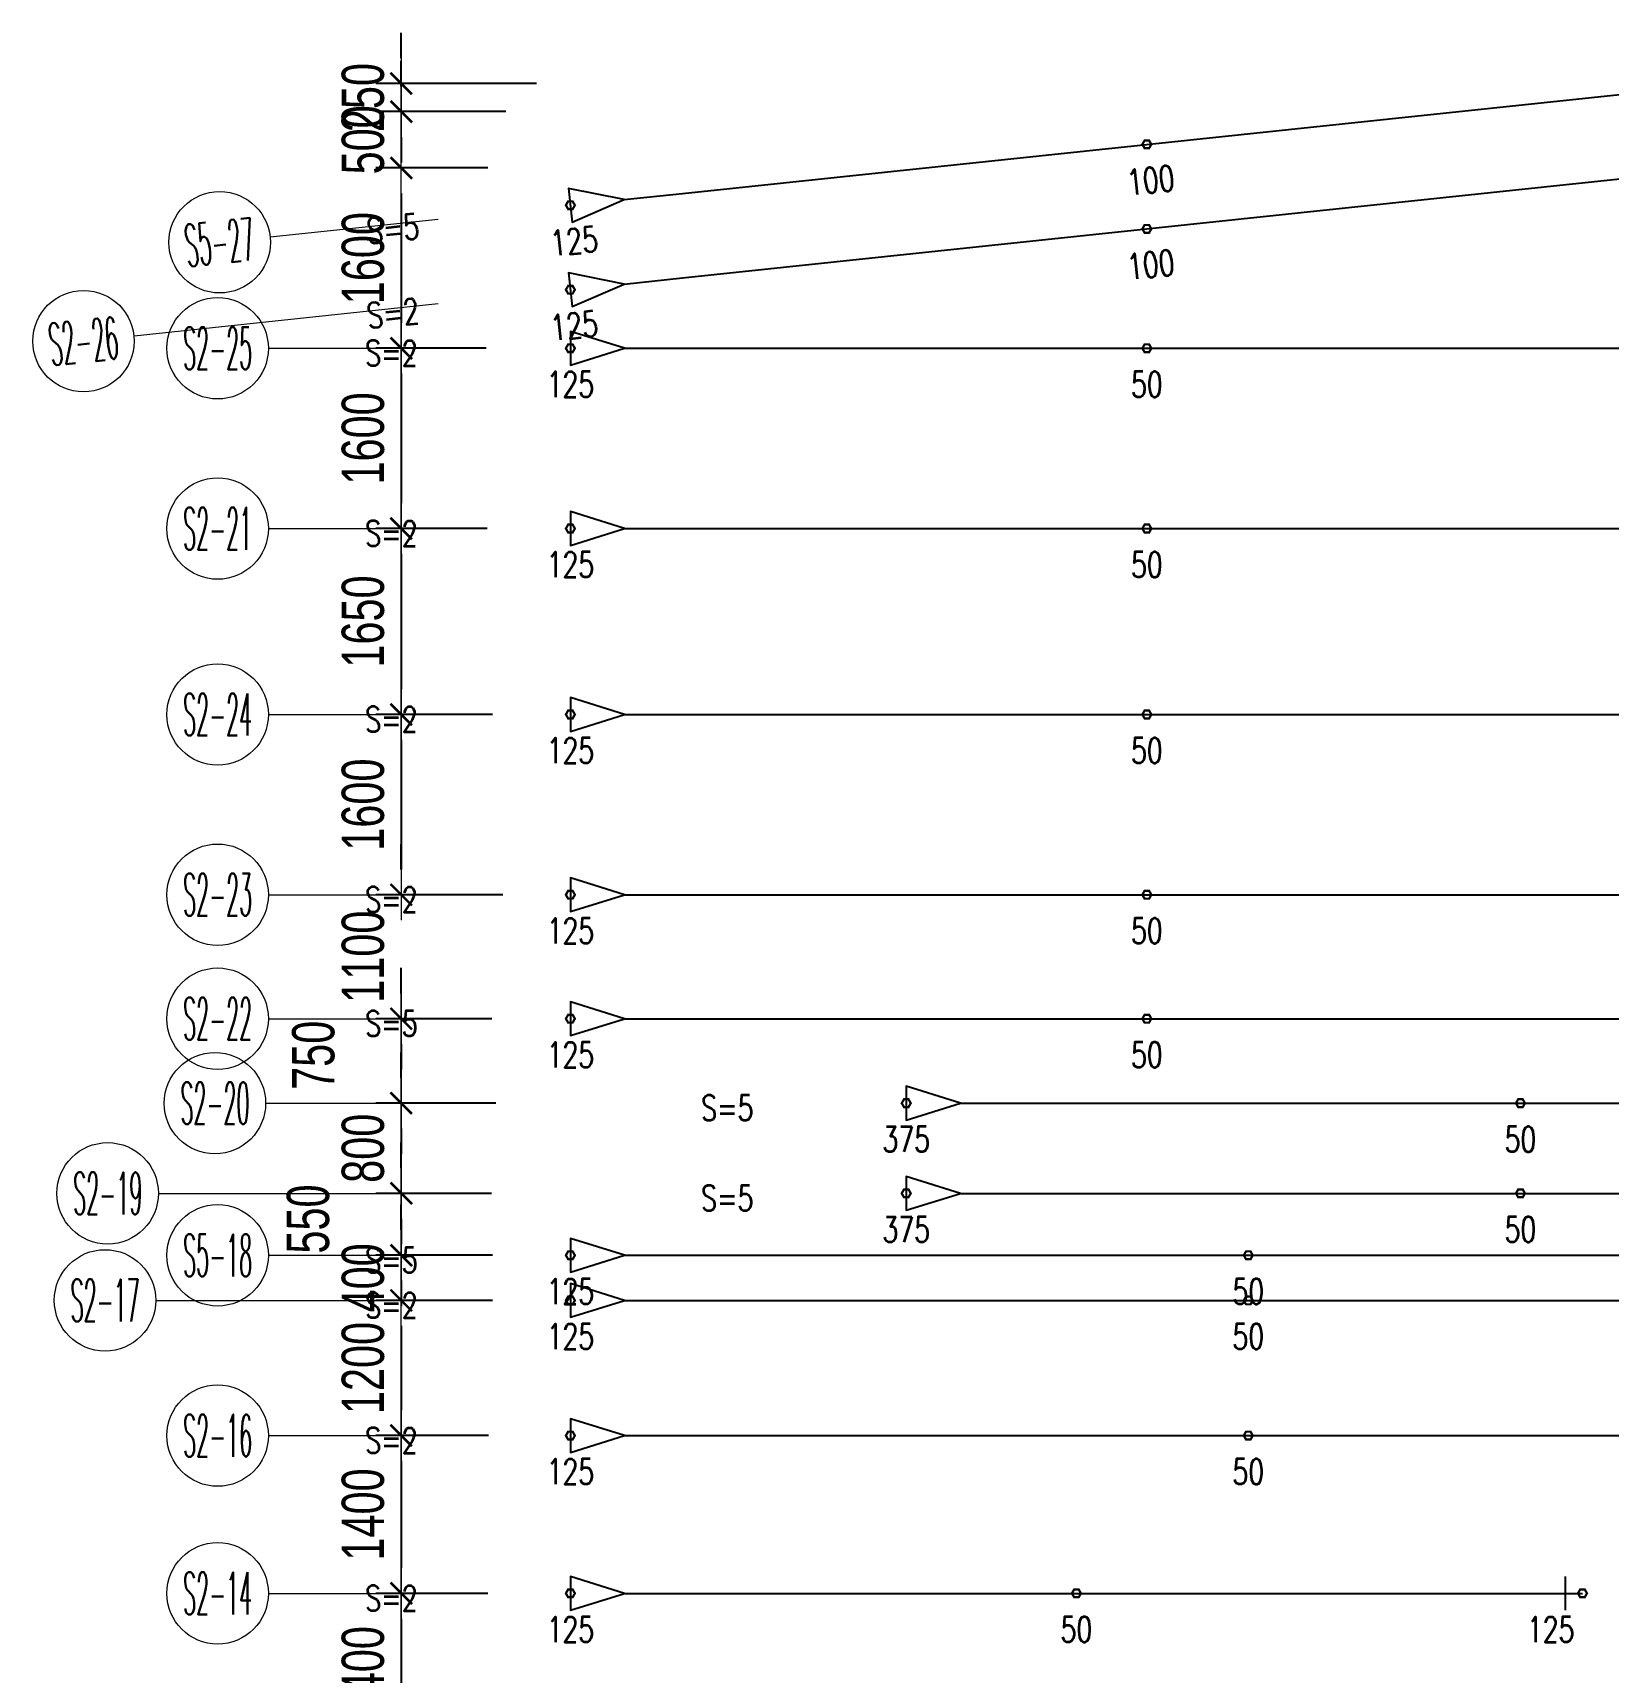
# Model space of a CAD drawing. Header units: millimetres. Extents: x 118516 to 588795, y -24154 to 50684.
# Drawn here: x 377650 to 391628, y 24400 to 38950 of the extents above; entities that cross this region are included whole.
import ezdxf
from ezdxf.enums import TextEntityAlignment as Align

# ---------------------------------------------------------------- set-up
doc = ezdxf.new("R2010")
doc.units = ezdxf.units.MM
doc.layers.get('0').update_dxf_attribs({"lineweight": 20})
doc.layers.get('Defpoints').update_dxf_attribs({"color": 151, "lineweight": 9})
doc.layers.add('ARES_TAG', color=3, linetype='Continuous')
doc.layers.add('NDC_S_TENDON', color=10, linetype='Continuous')
doc.layers.add('Current plane_Column', color=7, linetype='Continuous', true_color=0x4b00ff)
for name, color, linetype, lineweight in [('NDC_S-TENDON', 6, 'Continuous', 35), ('NDC_S_ANNO', 7, 'Continuous', 20), ('NDC_S_DIM', 1, 'Continuous', 15), ('NDC_S_SYMBOL', 1, 'Continuous', 15)]:
    doc.layers.add(name, color=color, linetype=linetype, lineweight=lineweight)
doc.styles.add('ARES_ROMANS_0.36', font='romans.shx', dxfattribs={"width": 0.36, "bigfont": 'vns.shx'})
doc.styles.add('NDC_ANNO', font='', dxfattribs={"width": 0.8})
doc.styles.add('NDC_DIM', font='', dxfattribs={"width": 0.75})
doc.styles.get('NDC_ANNO').set_extended_font_data('Dotum')
doc.styles.get('NDC_DIM').set_extended_font_data('Dotum')
doc.dimstyles.new('NDC_dim_150', dxfattribs={"dimscale": 150, "dimtxt": 2.5, "dimasz": 1.5, "dimexe": 1.5, "dimexo": 2.5, "dimgap": 1, "dimtad": 1, "dimdec": 0, "dimzin": 0, "dimdsep": 46, "dimtxsty": 'NDC_DIM', "dimblk": 'DIMMARK', "dimcen": 0.09, "dimdle": 1.2, "dimclrd": 1, "dimclre": 1, "dimclrt": 3, "dimadec": 0, "dimazin": 0, "dimtfac": 1, "dimtdec": 0, "dimtix": 1, "dimtofl": 0, "dimtmove": 0, "dimatfit": 3, "dimfxl": 8, "dimfxlon": 1, "dimtolj": 1, "dimtzin": 0, "dimarcsym": 0})

# ---------------------------------------------------------------- blocks, each defined once
blk = doc.blocks.new('*U710')
at = {"layer": 'NDC_S_SYMBOL', "color": 3}
blk.add_line((-10072, 0), (-8538, 0), dxfattribs=at)
blk.add_circle((-10522, 0), 450, dxfattribs=at)
at = {"layer": 'NDC_S_TENDON'}
for p, q in [((6362, -150), (6362, 150)), ((-3388, 0), (-500, 0)), ((-500, 0), (5123, 0)), ((5123, 0), (5512, 0)), ((5512, 0), (6512, 0))]:
    blk.add_line(p, q, dxfattribs=at)
blk.add_lwpolyline([(-3908, 0), (-4388, 150), (-4388, -150), (-3908, 0), (-3388, 0)], dxfattribs=at)
at = {"layer": 'ARES_TAG', "style": 'ARES_ROMANS_0.36', "width": 0.36}
blk.add_attdef('S3', text='', height=375, dxfattribs=at).set_placement((-10522, 0), align=Align.MIDDLE_CENTER)
blk = doc.blocks.new('*U711')
at = {"layer": 'NDC_S_SYMBOL', "color": 3}
blk.add_line((-11024, 0), (-8555, 0), dxfattribs=at)
blk.add_circle((-11474, 0), 450, dxfattribs=at)
at = {"layer": 'NDC_S_TENDON'}
for p, q in [((6362, -150), (6362, 150)), ((-3388, 0), (-500, 0)), ((-500, 0), (5123, 0)), ((5123, 0), (5512, 0)), ((5512, 0), (6512, 0))]:
    blk.add_line(p, q, dxfattribs=at)
blk.add_lwpolyline([(-3908, 0), (-4388, 150), (-4388, -150), (-3908, 0), (-3388, 0)], dxfattribs=at)
at = {"layer": 'ARES_TAG', "style": 'ARES_ROMANS_0.36', "width": 0.36}
blk.add_attdef('S3', text='', height=375, dxfattribs=at).set_placement((-11474, 0), align=Align.MIDDLE_CENTER)
blk = doc.blocks.new('*U490')
at = {"layer": 'NDC_S_SYMBOL', "color": 3}
blk.add_line((-7068, 0), (-5568, 0), dxfattribs=at)
blk.add_circle((-7518, 0), 450, dxfattribs=at)
at = {"layer": 'NDC_S_TENDON'}
for p, q in [((-3388, 0), (-500, 0)), ((-500, 0), (5123, 0))]:
    blk.add_line(p, q, dxfattribs=at)
blk.add_lwpolyline([(-3908, 0), (-4388, 150), (-4388, -150), (-3908, 0), (-3388, 0)], dxfattribs=at)
at = {"layer": 'ARES_TAG', "style": 'ARES_ROMANS_0.36', "width": 0.36}
blk.add_attdef('S3', text='', height=375, dxfattribs=at).set_placement((-7518, 0), align=Align.MIDDLE_CENTER)
blk = doc.blocks.new('*U531')
at = {"layer": 'NDC_S_SYMBOL', "color": 3}
blk.add_line((-29345, -1362), (-27853, -1204), dxfattribs=at)
blk.add_circle((-29792, -1409), 450, dxfattribs=at)
at = {"layer": 'NDC_S_TENDON'}
blk.add_line((-25685, -975), (-16450, 0), dxfattribs=at)
blk.add_lwpolyline([(-26202, -1030), (-26696, -931), (-26664, -1230), (-26202, -1030), (-25685, -975)], dxfattribs=at)
at = {"layer": 'ARES_TAG', "style": 'ARES_ROMANS_0.36', "width": 0.36}
blk.add_attdef('S3', text='', height=375, rotation=6.0286, dxfattribs=at).set_placement((-29792, -1409), align=Align.MIDDLE_CENTER)
blk = doc.blocks.new('*U700')
at = {"layer": 'NDC_S_SYMBOL', "color": 3}
blk.add_line((-30552, -1489), (-27853, -1204), dxfattribs=at)
blk.add_circle((-31000, -1537), 450, dxfattribs=at)
at = {"layer": 'NDC_S_TENDON'}
blk.add_line((-25685, -975), (-16450, 0), dxfattribs=at)
blk.add_lwpolyline([(-26202, -1030), (-26696, -931), (-26664, -1230), (-26202, -1030), (-25685, -975)], dxfattribs=at)
at = {"layer": 'ARES_TAG', "style": 'ARES_ROMANS_0.36', "width": 0.36}
blk.add_attdef('S3', text='', height=375, rotation=6.0286, dxfattribs=at).set_placement((-31000, -1537), align=Align.MIDDLE_CENTER)
blk = doc.blocks.new('*U492')
at = {"layer": 'NDC_S_SYMBOL', "color": 3}
blk.add_line((-7068, 0), (-5568, 0), dxfattribs=at)
blk.add_circle((-7518, 0), 450, dxfattribs=at)
at = {"layer": 'NDC_S_TENDON'}
for p, q in [((7492, -150), (7492, 150)), ((-3388, 0), (-500, 0)), ((-500, 0), (5123, 0)), ((5123, 0), (6642, 0)), ((6642, 0), (7642, 0))]:
    blk.add_line(p, q, dxfattribs=at)
blk.add_lwpolyline([(-3908, 0), (-4388, 150), (-4388, -150), (-3908, 0), (-3388, 0)], dxfattribs=at)
at = {"layer": 'ARES_TAG', "style": 'ARES_ROMANS_0.36', "width": 0.36}
blk.add_attdef('S3', text='', height=375, dxfattribs=at).set_placement((-7518, 0), align=Align.MIDDLE_CENTER)
blk = doc.blocks.new('*U701')
at = {"layer": 'NDC_S_SYMBOL', "color": 3}
blk.add_line((-8067, 0), (-5568, 0), dxfattribs=at)
blk.add_circle((-8517, 0), 450, dxfattribs=at)
at = {"layer": 'NDC_S_TENDON'}
for p, q in [((7492, -150), (7492, 150)), ((-3388, 0), (-500, 0)), ((-500, 0), (5123, 0)), ((5123, 0), (6642, 0)), ((6642, 0), (7642, 0))]:
    blk.add_line(p, q, dxfattribs=at)
blk.add_lwpolyline([(-3908, 0), (-4388, 150), (-4388, -150), (-3908, 0), (-3388, 0)], dxfattribs=at)
at = {"layer": 'ARES_TAG', "style": 'ARES_ROMANS_0.36', "width": 0.36}
blk.add_attdef('S3', text='', height=375, dxfattribs=at).set_placement((-8517, 0), align=Align.MIDDLE_CENTER)
blk = doc.blocks.new('*U532')
at = {"layer": 'NDC_S_SYMBOL', "color": 3}
blk.add_line((-7068, 0), (-5568, 0), dxfattribs=at)
blk.add_circle((-7518, 0), 450, dxfattribs=at)
at = {"layer": 'NDC_S_TENDON'}
for p, q in [((4442, -150), (4442, 150)), ((-3388, 0), (-500, 0)), ((-500, 0), (2938, 0)), ((2938, 0), (3592, 0)), ((3592, 0), (4592, 0))]:
    blk.add_line(p, q, dxfattribs=at)
blk.add_lwpolyline([(-3908, 0), (-4388, 150), (-4388, -150), (-3908, 0), (-3388, 0)], dxfattribs=at)
at = {"layer": 'ARES_TAG', "style": 'ARES_ROMANS_0.36', "width": 0.36}
blk.add_attdef('S3', text='', height=375, dxfattribs=at).set_placement((-7518, 0), align=Align.MIDDLE_CENTER)
blk = doc.blocks.new('HTB TDX')
at = {"layer": 'NDC_S-TENDON', "linetype": 'Continuous'}
for points, elevation in [([(4975, 28460, 20, 20, 0), (4955, 28494, 20, 20, 0), (4915, 28494, 20, 20, 0), (4895, 28460, 20, 20, 0), (4915, 28425, 20, 20, 0), (4955, 28425, 20, 20, 0)], 3200), ([(4975, 28460, 20, 20, 0), (4955, 28494, 20, 20, 0), (4915, 28494, 20, 20, 0), (4895, 28460, 20, 20, 0), (4915, 28425, 20, 20, 0), (4955, 28425, 20, 20, 0)], 3200), ([(-140, 27920, 20, 20, 0), (-160, 27954, 20, 20, 0), (-200, 27954, 20, 20, 0), (-220, 27920, 20, 20, 0), (-200, 27885, 20, 20, 0), (-160, 27885, 20, 20, 0)], 3575), ([(-140, 27920, 20, 20, 0), (-160, 27954, 20, 20, 0), (-200, 27954, 20, 20, 0), (-220, 27920, 20, 20, 0), (-200, 27885, 20, 20, 0), (-160, 27885, 20, 20, 0)], 3575), ([(4975, 27710, 20, 20, 0), (4955, 27744, 20, 20, 0), (4915, 27744, 20, 20, 0), (4895, 27710, 20, 20, 0), (4915, 27675, 20, 20, 0), (4955, 27675, 20, 20, 0)], 3200), ([(4975, 27710, 20, 20, 0), (4955, 27744, 20, 20, 0), (4915, 27744, 20, 20, 0), (4895, 27710, 20, 20, 0), (4915, 27675, 20, 20, 0), (4955, 27675, 20, 20, 0)], 3200), ([(-140, 27170, 20, 20, 0), (-160, 27204, 20, 20, 0), (-200, 27204, 20, 20, 0), (-220, 27170, 20, 20, 0), (-200, 27135, 20, 20, 0), (-160, 27135, 20, 20, 0)], 3575), ([(-140, 27170, 20, 20, 0), (-160, 27204, 20, 20, 0), (-200, 27204, 20, 20, 0), (-220, 27170, 20, 20, 0), (-200, 27135, 20, 20, 0), (-160, 27135, 20, 20, 0)], 3575), ([(-140, 26650, 20, 20, 0), (-160, 26685, 20, 20, 0), (-200, 26685, 20, 20, 0), (-220, 26650, 20, 20, 0), (-200, 26615, 20, 20, 0), (-160, 26615, 20, 20, 0)], 3575), ([(-140, 26650, 20, 20, 0), (-160, 26685, 20, 20, 0), (-200, 26685, 20, 20, 0), (-220, 26650, 20, 20, 0), (-200, 26615, 20, 20, 0), (-160, 26615, 20, 20, 0)], 3575), ([(4975, 26650, 20, 20, 0), (4955, 26685, 20, 20, 0), (4915, 26685, 20, 20, 0), (4895, 26650, 20, 20, 0), (4915, 26615, 20, 20, 0), (4955, 26615, 20, 20, 0)], 3500), ([(4975, 26650, 20, 20, 0), (4955, 26685, 20, 20, 0), (4915, 26685, 20, 20, 0), (4895, 26650, 20, 20, 0), (4915, 26615, 20, 20, 0), (4955, 26615, 20, 20, 0)], 3500), ([(-140, 25050, 20, 20, 0), (-160, 25085, 20, 20, 0), (-200, 25085, 20, 20, 0), (-220, 25050, 20, 20, 0), (-200, 25015, 20, 20, 0), (-160, 25015, 20, 20, 0)], 3575), ([(-140, 25050, 20, 20, 0), (-160, 25085, 20, 20, 0), (-200, 25085, 20, 20, 0), (-220, 25050, 20, 20, 0), (-200, 25015, 20, 20, 0), (-160, 25015, 20, 20, 0)], 3575), ([(4975, 25050, 20, 20, 0), (4955, 25085, 20, 20, 0), (4915, 25085, 20, 20, 0), (4895, 25050, 20, 20, 0), (4915, 25015, 20, 20, 0), (4955, 25015, 20, 20, 0)], 3500), ([(4975, 25050, 20, 20, 0), (4955, 25085, 20, 20, 0), (4915, 25085, 20, 20, 0), (4895, 25050, 20, 20, 0), (4915, 25015, 20, 20, 0), (4955, 25015, 20, 20, 0)], 3500), ([(-140, 23400, 20, 20, 0), (-160, 23435, 20, 20, 0), (-200, 23435, 20, 20, 0), (-220, 23400, 20, 20, 0), (-200, 23365, 20, 20, 0), (-160, 23365, 20, 20, 0)], 3575), ([(-140, 23400, 20, 20, 0), (-160, 23435, 20, 20, 0), (-200, 23435, 20, 20, 0), (-220, 23400, 20, 20, 0), (-200, 23365, 20, 20, 0), (-160, 23365, 20, 20, 0)], 3575), ([(4975, 23400, 20, 20, 0), (4955, 23435, 20, 20, 0), (4915, 23435, 20, 20, 0), (4895, 23400, 20, 20, 0), (4915, 23365, 20, 20, 0), (4955, 23365, 20, 20, 0)], 3500), ([(4975, 23400, 20, 20, 0), (4955, 23435, 20, 20, 0), (4915, 23435, 20, 20, 0), (4895, 23400, 20, 20, 0), (4915, 23365, 20, 20, 0), (4955, 23365, 20, 20, 0)], 3500), ([(-140, 21800, 20, 20, 0), (-160, 21835, 20, 20, 0), (-200, 21835, 20, 20, 0), (-220, 21800, 20, 20, 0), (-200, 21765, 20, 20, 0), (-160, 21765, 20, 20, 0)], 3575), ([(-140, 21800, 20, 20, 0), (-160, 21835, 20, 20, 0), (-200, 21835, 20, 20, 0), (-220, 21800, 20, 20, 0), (-200, 21765, 20, 20, 0), (-160, 21765, 20, 20, 0)], 3575), ([(4975, 21800, 20, 20, 0), (4955, 21835, 20, 20, 0), (4915, 21835, 20, 20, 0), (4895, 21800, 20, 20, 0), (4915, 21765, 20, 20, 0), (4955, 21765, 20, 20, 0)], 3500), ([(4975, 21800, 20, 20, 0), (4955, 21835, 20, 20, 0), (4915, 21835, 20, 20, 0), (4895, 21800, 20, 20, 0), (4915, 21765, 20, 20, 0), (4955, 21765, 20, 20, 0)], 3500), ([(-140, 20700, 20, 20, 0), (-160, 20735, 20, 20, 0), (-200, 20735, 20, 20, 0), (-220, 20700, 20, 20, 0), (-200, 20665, 20, 20, 0), (-160, 20665, 20, 20, 0)], 3575), ([(-140, 20700, 20, 20, 0), (-160, 20735, 20, 20, 0), (-200, 20735, 20, 20, 0), (-220, 20700, 20, 20, 0), (-200, 20665, 20, 20, 0), (-160, 20665, 20, 20, 0)], 3575), ([(4975, 20700, 20, 20, 0), (4955, 20735, 20, 20, 0), (4915, 20735, 20, 20, 0), (4895, 20700, 20, 20, 0), (4915, 20665, 20, 20, 0), (4955, 20665, 20, 20, 0)], 3500), ([(4975, 20700, 20, 20, 0), (4955, 20735, 20, 20, 0), (4915, 20735, 20, 20, 0), (4895, 20700, 20, 20, 0), (4915, 20665, 20, 20, 0), (4955, 20665, 20, 20, 0)], 3500), ([(2840, 19950, 20, 20, 0), (2820, 19985, 20, 20, 0), (2780, 19985, 20, 20, 0), (2760, 19950, 20, 20, 0), (2780, 19915, 20, 20, 0), (2820, 19915, 20, 20, 0)], 3575), ([(2840, 19950, 20, 20, 0), (2820, 19985, 20, 20, 0), (2780, 19985, 20, 20, 0), (2760, 19950, 20, 20, 0), (2780, 19915, 20, 20, 0), (2820, 19915, 20, 20, 0)], 3575), ([(8290, 19950, 20, 20, 0), (8270, 19985, 20, 20, 0), (8230, 19985, 20, 20, 0), (8210, 19950, 20, 20, 0), (8230, 19915, 20, 20, 0), (8270, 19915, 20, 20, 0)], 3250), ([(8290, 19950, 20, 20, 0), (8270, 19985, 20, 20, 0), (8230, 19985, 20, 20, 0), (8210, 19950, 20, 20, 0), (8230, 19915, 20, 20, 0), (8270, 19915, 20, 20, 0)], 3250), ([(2840, 19150, 20, 20, 0), (2820, 19185, 20, 20, 0), (2780, 19185, 20, 20, 0), (2760, 19150, 20, 20, 0), (2780, 19115, 20, 20, 0), (2820, 19115, 20, 20, 0)], 3575), ([(2840, 19150, 20, 20, 0), (2820, 19185, 20, 20, 0), (2780, 19185, 20, 20, 0), (2760, 19150, 20, 20, 0), (2780, 19115, 20, 20, 0), (2820, 19115, 20, 20, 0)], 3575), ([(8290, 19150, 20, 20, 0), (8270, 19185, 20, 20, 0), (8230, 19185, 20, 20, 0), (8210, 19150, 20, 20, 0), (8230, 19115, 20, 20, 0), (8270, 19115, 20, 20, 0)], 3250), ([(8290, 19150, 20, 20, 0), (8270, 19185, 20, 20, 0), (8230, 19185, 20, 20, 0), (8210, 19150, 20, 20, 0), (8230, 19115, 20, 20, 0), (8270, 19115, 20, 20, 0)], 3250), ([(-140, 18600, 20, 20, 0), (-160, 18635, 20, 20, 0), (-200, 18635, 20, 20, 0), (-220, 18600, 20, 20, 0), (-200, 18565, 20, 20, 0), (-160, 18565, 20, 20, 0)], 3575), ([(-140, 18600, 20, 20, 0), (-160, 18635, 20, 20, 0), (-200, 18635, 20, 20, 0), (-220, 18600, 20, 20, 0), (-200, 18565, 20, 20, 0), (-160, 18565, 20, 20, 0)], 3575), ([(5875, 18600, 20, 20, 0), (5855, 18635, 20, 20, 0), (5815, 18635, 20, 20, 0), (5795, 18600, 20, 20, 0), (5815, 18565, 20, 20, 0), (5855, 18565, 20, 20, 0)], 3250), ([(5875, 18600, 20, 20, 0), (5855, 18635, 20, 20, 0), (5815, 18635, 20, 20, 0), (5795, 18600, 20, 20, 0), (5815, 18565, 20, 20, 0), (5855, 18565, 20, 20, 0)], 3250), ([(-140, 18200, 20, 20, 0), (-160, 18235, 20, 20, 0), (-200, 18235, 20, 20, 0), (-220, 18200, 20, 20, 0), (-200, 18165, 20, 20, 0), (-160, 18165, 20, 20, 0)], 3575), ([(-140, 18200, 20, 20, 0), (-160, 18235, 20, 20, 0), (-200, 18235, 20, 20, 0), (-220, 18200, 20, 20, 0), (-200, 18165, 20, 20, 0), (-160, 18165, 20, 20, 0)], 3575), ([(5875, 18200, 20, 20, 0), (5855, 18235, 20, 20, 0), (5815, 18235, 20, 20, 0), (5795, 18200, 20, 20, 0), (5815, 18165, 20, 20, 0), (5855, 18165, 20, 20, 0)], 3250), ([(5875, 18200, 20, 20, 0), (5855, 18235, 20, 20, 0), (5815, 18235, 20, 20, 0), (5795, 18200, 20, 20, 0), (5815, 18165, 20, 20, 0), (5855, 18165, 20, 20, 0)], 3250), ([(-140, 17000, 20, 20, 0), (-160, 17035, 20, 20, 0), (-200, 17035, 20, 20, 0), (-220, 17000, 20, 20, 0), (-200, 16965, 20, 20, 0), (-160, 16965, 20, 20, 0)], 3575), ([(-140, 17000, 20, 20, 0), (-160, 17035, 20, 20, 0), (-200, 17035, 20, 20, 0), (-220, 17000, 20, 20, 0), (-200, 16965, 20, 20, 0), (-160, 16965, 20, 20, 0)], 3575), ([(5875, 17000, 20, 20, 0), (5855, 17035, 20, 20, 0), (5815, 17035, 20, 20, 0), (5795, 17000, 20, 20, 0), (5815, 16965, 20, 20, 0), (5855, 16965, 20, 20, 0)], 3500), ([(5875, 17000, 20, 20, 0), (5855, 17035, 20, 20, 0), (5815, 17035, 20, 20, 0), (5795, 17000, 20, 20, 0), (5815, 16965, 20, 20, 0), (5855, 16965, 20, 20, 0)], 3500), ([(-140, 15600, 20, 20, 0), (-160, 15635, 20, 20, 0), (-200, 15635, 20, 20, 0), (-220, 15600, 20, 20, 0), (-200, 15565, 20, 20, 0), (-160, 15565, 20, 20, 0)], 3575), ([(-140, 15600, 20, 20, 0), (-160, 15635, 20, 20, 0), (-200, 15635, 20, 20, 0), (-220, 15600, 20, 20, 0), (-200, 15565, 20, 20, 0), (-160, 15565, 20, 20, 0)], 3575), ([(4350, 15600, 20, 20, 0), (4330, 15635, 20, 20, 0), (4290, 15635, 20, 20, 0), (4270, 15600, 20, 20, 0), (4290, 15565, 20, 20, 0), (4330, 15565, 20, 20, 0)], 3500), ([(4350, 15600, 20, 20, 0), (4330, 15635, 20, 20, 0), (4290, 15635, 20, 20, 0), (4270, 15600, 20, 20, 0), (4290, 15565, 20, 20, 0), (4330, 15565, 20, 20, 0)], 3500), ([(8840, 15600, 20, 20, 0), (8820, 15635, 20, 20, 0), (8780, 15635, 20, 20, 0), (8760, 15600, 20, 20, 0), (8780, 15565, 20, 20, 0), (8820, 15565, 20, 20, 0)], 3575), ([(8840, 15600, 20, 20, 0), (8820, 15635, 20, 20, 0), (8780, 15635, 20, 20, 0), (8760, 15600, 20, 20, 0), (8780, 15565, 20, 20, 0), (8820, 15565, 20, 20, 0)], 3575)]:
    blk.add_lwpolyline(points, format="xyseb", close=True, dxfattribs=dict(at, elevation=elevation))
ref = blk.add_blockref('*U531', (26500, 29000))
ref.add_attrib('S3', 'S5-27', dxfattribs={"layer": 'ARES_TAG', "height": 375, "rotation": 6.0286, "style": 'ARES_ROMANS_0.36', "width": 0.36}).set_placement((-3293, 27591), align=Align.MIDDLE_CENTER)
ref = blk.add_blockref('*U700', (26500, 28250))
ref.add_attrib('S3', 'S2-26', dxfattribs={"layer": 'ARES_TAG', "height": 375, "rotation": 6.0286, "style": 'ARES_ROMANS_0.36', "width": 0.36}).set_placement((-4500, 26713), align=Align.MIDDLE_CENTER)
ref = blk.add_blockref('*U490', (4208, 26650, 3503))
ref.add_attrib('S3', 'S2-25', dxfattribs={"layer": 'ARES_TAG', "height": 375, "style": 'ARES_ROMANS_0.36', "width": 0.36}).set_placement((-3310, 26650, 3503), align=Align.MIDDLE_CENTER)
ref = blk.add_blockref('*U490', (4208, 25050, 3503))
ref.add_attrib('S3', 'S2-21', dxfattribs={"layer": 'ARES_TAG', "height": 375, "style": 'ARES_ROMANS_0.36', "width": 0.36}).set_placement((-3310, 25050, 3503), align=Align.MIDDLE_CENTER)
ref = blk.add_blockref('*U490', (4208, 23400, 3503))
ref.add_attrib('S3', 'S2-24', dxfattribs={"layer": 'ARES_TAG', "height": 375, "style": 'ARES_ROMANS_0.36', "width": 0.36}).set_placement((-3310, 23400, 3503), align=Align.MIDDLE_CENTER)
ref = blk.add_blockref('*U490', (4208, 21800, 3503))
ref.add_attrib('S3', 'S2-23', dxfattribs={"layer": 'ARES_TAG', "height": 375, "style": 'ARES_ROMANS_0.36', "width": 0.36}).set_placement((-3310, 21800, 3503), align=Align.MIDDLE_CENTER)
ref = blk.add_blockref('*U490', (4208, 20700, 3503))
ref.add_attrib('S3', 'S2-22', dxfattribs={"layer": 'ARES_TAG', "height": 375, "style": 'ARES_ROMANS_0.36', "width": 0.36}).set_placement((-3310, 20700, 3503), align=Align.MIDDLE_CENTER)
ref = blk.add_blockref('*U710', (7188, 19950, 3575))
ref.add_attrib('S3', 'S2-20', dxfattribs={"layer": 'ARES_TAG', "height": 375, "style": 'ARES_ROMANS_0.36', "width": 0.36}).set_placement((-3333, 19950, 3575), align=Align.MIDDLE_CENTER)
ref = blk.add_blockref('*U711', (7188, 19150, 692))
ref.add_attrib('S3', 'S2-19', dxfattribs={"layer": 'ARES_TAG', "height": 375, "style": 'ARES_ROMANS_0.36', "width": 0.36}).set_placement((-4285, 19150, 692), align=Align.MIDDLE_CENTER)
ref = blk.add_blockref('*U492', (4208, 18600, 692))
ref.add_attrib('S3', 'S5-18', dxfattribs={"layer": 'ARES_TAG', "height": 375, "style": 'ARES_ROMANS_0.36', "width": 0.36}).set_placement((-3310, 18600, 692), align=Align.MIDDLE_CENTER)
ref = blk.add_blockref('*U701', (4208, 18200))
ref.add_attrib('S3', 'S2-17', dxfattribs={"layer": 'ARES_TAG', "height": 375, "style": 'ARES_ROMANS_0.36', "width": 0.36}).set_placement((-4308, 18200), align=Align.MIDDLE_CENTER)
ref = blk.add_blockref('*U492', (4208, 17000))
ref.add_attrib('S3', 'S2-16', dxfattribs={"layer": 'ARES_TAG', "height": 375, "style": 'ARES_ROMANS_0.36', "width": 0.36}).set_placement((-3310, 17000), align=Align.MIDDLE_CENTER)
ref = blk.add_blockref('*U532', (4208, 15600, 3575))
ref.add_attrib('S3', 'S2-14', dxfattribs={"layer": 'ARES_TAG', "height": 375, "style": 'ARES_ROMANS_0.36', "width": 0.36}).set_placement((-3310, 15600, 3575), align=Align.MIDDLE_CENTER)
at = {"layer": 'NDC_S_ANNO', "linetype": 'Continuous', "char_height": 225, "attachment_point": 5, "line_spacing_factor": 0.75, "style": 'NDC_ANNO'}
for s, insert, rotation in [('\\FSTANDARD.shx;100', (4969, 28142, 3200), 6.0286), ('\\FSTANDARD.shx;S=5', (-1754, 27711, 3700), 6.0286), ('\\FSTANDARD.shx;125', (-146, 27601, 3575), 6.0286), ('\\FSTANDARD.shx;100', (4969, 27392, 3200), 6.0286), ('\\FSTANDARD.shx;S=2', (-1754, 26961, 3700), 6.0286), ('\\FSTANDARD.shx;125', (-146, 26851, 3575), 6.0286), ('\\FSTANDARD.shx;S=2', (-1768, 26607, 3700), 0), ('\\FSTANDARD.shx;S=2', (-1768, 25007, 3700), 0), ('\\FSTANDARD.shx;S=2', (-1768, 23357, 3700), 0), ('\\FSTANDARD.shx;S=2', (-1768, 21757, 3700), 0), ('\\FSTANDARD.shx;S=5', (-1768, 20657, 3700), 0), ('\\FSTANDARD.shx;S=2', (-1768, 15557, 3700), 0), ('\\FSTANDARD.shx;125', (-180, 15280, 3575), 0), ('\\FSTANDARD.shx;50', (4310, 15280, 3500), 0), ('\\FSTANDARD.shx;125', (8518, 15280, 3575), 0)]:
    blk.add_mtext(s, dxfattribs=dict(at, insert=insert, rotation=rotation))
for s, insert in [('\\FSTANDARD.shx;125', (-180, 26330, 3575)), ('\\FSTANDARD.shx;50', (4935, 26330, 3500)), ('\\FSTANDARD.shx;125', (-180, 24730, 3575)), ('\\FSTANDARD.shx;50', (4935, 24730, 3500)), ('\\FSTANDARD.shx;125', (-180, 23080, 3575)), ('\\FSTANDARD.shx;50', (4935, 23080, 3500)), ('\\FSTANDARD.shx;125', (-180, 21480, 3575)), ('\\FSTANDARD.shx;50', (4935, 21480, 3500)), ('\\FSTANDARD.shx;125', (-180, 20380, 3575)), ('\\FSTANDARD.shx;50', (4935, 20380, 3500)), ('\\FSTANDARD.shx;S=5', (1212, 19908, 3700)), ('\\FSTANDARD.shx;375', (2800, 19630, 3575)), ('\\FSTANDARD.shx;50', (8250, 19630, 3250)), ('\\FSTANDARD.shx;S=5', (1212, 19108, 3700)), ('\\FSTANDARD.shx;375', (2800, 18830, 3575)), ('\\FSTANDARD.shx;50', (8250, 18830, 3250)), ('\\FSTANDARD.shx;S=5', (-1768, 18557, 3700)), ('\\FSTANDARD.shx;125', (-180, 18280, 3575)), ('\\FSTANDARD.shx;50', (5835, 18280, 3250)), ('\\FSTANDARD.shx;S=2', (-1768, 18157, 3700)), ('\\FSTANDARD.shx;125', (-180, 17880, 3575)), ('\\FSTANDARD.shx;50', (5835, 17880, 3250)), ('\\FSTANDARD.shx;S=2', (-1768, 16957, 3700)), ('\\FSTANDARD.shx;125', (-180, 16680, 3575)), ('\\FSTANDARD.shx;50', (5835, 16680, 3500))]:
    blk.add_mtext(s, dxfattribs=dict(at, insert=insert))
blk = doc.blocks.new('DIMMARK')
at = {"layer": 'NDC_S_DIM', "color": 1}
blk.add_line((-1.5, 0), (1, 0), dxfattribs=at)
at = {"layer": 'NDC_S_DIM', "color": 2, "const_width": 0.1}
blk.add_lwpolyline([(-0.424, -0.424), (0.424, 0.424)], dxfattribs=at)
blk = doc.blocks.new('*D375')
at = {"layer": 'Defpoints', "color": 0, "ltscale": 100, "transparency": 16777216}
for p in [(384247, 38500), (380919, 38250), (384153, 38250, 2515)]:
    blk.add_point(p, dxfattribs=at)
at = {"layer": 'NDC_S_DIM', "color": 1, "lineweight": -2, "ltscale": 100, "transparency": 16777216}
for p, q in [((380919, 38725), (380919, 38950)), ((382119, 38500), (380694, 38500)), ((381847, 38250), (380694, 38250)), ((380919, 38025), (380919, 37800))]:
    blk.add_line(p, q, dxfattribs=at)
at = {"layer": 'NDC_S_DIM', "color": 1, "lineweight": -2, "ltscale": 100, "transparency": 16777216, "xscale": 225, "yscale": 225, "zscale": 225}
for p, rotation in [((380919, 38500), 270), ((380919, 38250), 90)]:
    blk.add_blockref('DIMMARK', p, dxfattribs=dict(at, rotation=rotation))
at = {"layer": 'NDC_S_DIM', "color": 3, "ltscale": 100, "transparency": 16777216, "insert": (380581, 38375), "char_height": 375, "attachment_point": 5, "rotation": 90, "style": 'NDC_DIM'}
blk.add_mtext('\\A1;250', dxfattribs=at)
blk = doc.blocks.new('*D376')
at = {"layer": 'Defpoints', "color": 0, "ltscale": 100, "transparency": 16777216}
for p in [(384153, 38250, 2515), (380919, 37750), (384153, 37750, 3558)]:
    blk.add_point(p, dxfattribs=at)
at = {"layer": 'NDC_S_DIM', "color": 1, "lineweight": -2, "ltscale": 100, "transparency": 16777216}
for p, q in [((380919, 38475), (380919, 38700)), ((381847, 38250), (380694, 38250)), ((381687, 37750), (380694, 37750)), ((380919, 37525), (380919, 37300))]:
    blk.add_line(p, q, dxfattribs=at)
at = {"layer": 'NDC_S_DIM', "color": 1, "lineweight": -2, "ltscale": 100, "transparency": 16777216, "xscale": 225, "yscale": 225, "zscale": 225}
for p, rotation in [((380919, 38250), 270), ((380919, 37750), 90)]:
    blk.add_blockref('DIMMARK', p, dxfattribs=dict(at, rotation=rotation))
at = {"layer": 'NDC_S_DIM', "color": 3, "ltscale": 100, "transparency": 16777216, "insert": (380581, 38000), "char_height": 375, "attachment_point": 5, "rotation": 90, "style": 'NDC_DIM'}
blk.add_mtext('\\A1;500', dxfattribs=at)
blk = doc.blocks.new('*D377')
at = {"layer": 'Defpoints', "color": 0, "ltscale": 100, "transparency": 16777216}
for p in [(384153, 37750, 3558), (380919, 36150), (384121, 36150, 3635)]:
    blk.add_point(p, dxfattribs=at)
at = {"layer": 'NDC_S_DIM', "color": 1, "lineweight": -2, "ltscale": 100, "transparency": 16777216}
for p, q in [((381687, 37750), (380694, 37750)), ((380919, 37525), (380919, 36375)), ((381672, 36150), (380694, 36150))]:
    blk.add_line(p, q, dxfattribs=at)
at = {"layer": 'NDC_S_DIM', "color": 1, "lineweight": -2, "ltscale": 100, "transparency": 16777216, "xscale": 225, "yscale": 225, "zscale": 225}
for p, rotation in [((380919, 37750), 90), ((380919, 36150), 270)]:
    blk.add_blockref('DIMMARK', p, dxfattribs=dict(at, rotation=rotation))
at = {"layer": 'NDC_S_DIM', "color": 3, "ltscale": 100, "transparency": 16777216, "insert": (380581, 36950), "char_height": 375, "attachment_point": 5, "rotation": 90, "style": 'NDC_DIM'}
blk.add_mtext('\\A1;1600', dxfattribs=at)
blk = doc.blocks.new('*D378')
at = {"layer": 'Defpoints', "color": 0, "ltscale": 100, "transparency": 16777216}
for p in [(384121, 36150, 3635), (380919, 34550), (384180, 34550, 3633)]:
    blk.add_point(p, dxfattribs=at)
at = {"layer": 'NDC_S_DIM', "color": 1, "lineweight": -2, "ltscale": 100, "transparency": 16777216}
for p, q in [((381672, 36150), (380694, 36150)), ((380919, 35925), (380919, 34775)), ((381681, 34550), (380694, 34550))]:
    blk.add_line(p, q, dxfattribs=at)
at = {"layer": 'NDC_S_DIM', "color": 1, "lineweight": -2, "ltscale": 100, "transparency": 16777216, "xscale": 225, "yscale": 225, "zscale": 225}
for p, rotation in [((380919, 36150), 90), ((380919, 34550), 270)]:
    blk.add_blockref('DIMMARK', p, dxfattribs=dict(at, rotation=rotation))
at = {"layer": 'NDC_S_DIM', "color": 3, "ltscale": 100, "transparency": 16777216, "insert": (380581, 35350), "char_height": 375, "attachment_point": 5, "rotation": 90, "style": 'NDC_DIM'}
blk.add_mtext('\\A1;1600', dxfattribs=at)
blk = doc.blocks.new('*D379')
at = {"layer": 'Defpoints', "color": 0, "ltscale": 100, "transparency": 16777216}
for p in [(384180, 34550, 3633), (380919, 32900), (384527, 32900, 3623)]:
    blk.add_point(p, dxfattribs=at)
at = {"layer": 'NDC_S_DIM', "color": 1, "lineweight": -2, "ltscale": 100, "transparency": 16777216}
for p, q in [((381681, 34550), (380694, 34550)), ((380919, 34325), (380919, 33125)), ((381730, 32900), (380694, 32900))]:
    blk.add_line(p, q, dxfattribs=at)
at = {"layer": 'NDC_S_DIM', "color": 1, "lineweight": -2, "ltscale": 100, "transparency": 16777216, "xscale": 225, "yscale": 225, "zscale": 225}
for p, rotation in [((380919, 34550), 90), ((380919, 32900), 270)]:
    blk.add_blockref('DIMMARK', p, dxfattribs=dict(at, rotation=rotation))
at = {"layer": 'NDC_S_DIM', "color": 3, "ltscale": 100, "transparency": 16777216, "insert": (380581, 33725), "char_height": 375, "attachment_point": 5, "rotation": 90, "style": 'NDC_DIM'}
blk.add_mtext('\\A1;1650', dxfattribs=at)
blk = doc.blocks.new('*D380')
at = {"layer": 'Defpoints', "color": 0, "ltscale": 100, "transparency": 16777216}
for p in [(384527, 32900, 3623), (380919, 31300), (384358, 31300, 2840)]:
    blk.add_point(p, dxfattribs=at)
at = {"layer": 'NDC_S_DIM', "color": 1, "lineweight": -2, "ltscale": 100, "transparency": 16777216}
for p, q in [((381730, 32900), (380694, 32900)), ((380919, 32675), (380919, 31525)), ((381820, 31300), (380694, 31300))]:
    blk.add_line(p, q, dxfattribs=at)
at = {"layer": 'NDC_S_DIM', "color": 1, "lineweight": -2, "ltscale": 100, "transparency": 16777216, "xscale": 225, "yscale": 225, "zscale": 225}
for p, rotation in [((380919, 32900), 90), ((380919, 31300), 270)]:
    blk.add_blockref('DIMMARK', p, dxfattribs=dict(at, rotation=rotation))
at = {"layer": 'NDC_S_DIM', "color": 3, "ltscale": 100, "transparency": 16777216, "insert": (380581, 32100), "char_height": 375, "attachment_point": 5, "rotation": 90, "style": 'NDC_DIM'}
blk.add_mtext('\\A1;1600', dxfattribs=at)
blk = doc.blocks.new('*D381')
at = {"layer": 'Defpoints', "color": 0, "ltscale": 100, "transparency": 16777216}
for p in [(384358, 31300, 2840), (380919, 30200), (384470, 30200, 3625)]:
    blk.add_point(p, dxfattribs=at)
at = {"layer": 'NDC_S_DIM', "color": 1, "lineweight": -2, "ltscale": 100, "transparency": 16777216}
for p, q in [((380919, 31525), (380919, 31750)), ((381820, 31300), (380694, 31300)), ((381722, 30200), (380694, 30200)), ((380919, 29975), (380919, 29750))]:
    blk.add_line(p, q, dxfattribs=at)
at = {"layer": 'NDC_S_DIM', "color": 1, "lineweight": -2, "ltscale": 100, "transparency": 16777216, "xscale": 225, "yscale": 225, "zscale": 225}
for p, rotation in [((380919, 31300), 270), ((380919, 30200), 90)]:
    blk.add_blockref('DIMMARK', p, dxfattribs=dict(at, rotation=rotation))
at = {"layer": 'NDC_S_DIM', "color": 3, "ltscale": 100, "transparency": 16777216, "insert": (380581, 30750), "char_height": 375, "attachment_point": 5, "rotation": 90, "style": 'NDC_DIM'}
blk.add_mtext('\\A1;1100', dxfattribs=at)
blk = doc.blocks.new('*D382')
at = {"layer": 'Defpoints', "color": 0, "ltscale": 100, "transparency": 16777216}
for p in [(384470, 30200, 3625), (380919, 29450), (384386, 29450, 3288)]:
    blk.add_point(p, dxfattribs=at)
at = {"layer": 'NDC_S_DIM', "color": 1, "lineweight": -2, "ltscale": 100, "transparency": 16777216}
for p, q in [((380919, 30425), (380919, 30650)), ((381722, 30200), (380694, 30200)), ((381758, 29450), (380694, 29450)), ((380919, 29225), (380919, 29000))]:
    blk.add_line(p, q, dxfattribs=at)
at = {"layer": 'NDC_S_DIM', "color": 1, "lineweight": -2, "ltscale": 100, "transparency": 16777216, "xscale": 225, "yscale": 225, "zscale": 225}
for p, rotation in [((380919, 30200), 270), ((380919, 29450), 90)]:
    blk.add_blockref('DIMMARK', p, dxfattribs=dict(at, rotation=rotation))
at = {"layer": 'NDC_S_DIM', "color": 3, "ltscale": 100, "transparency": 16777216, "insert": (380141, 29875), "char_height": 375, "attachment_point": 5, "rotation": 90, "style": 'NDC_DIM'}
blk.add_mtext('\\A1;750', dxfattribs=at)
blk = doc.blocks.new('*D384')
at = {"layer": 'Defpoints', "color": 0, "ltscale": 100, "transparency": 16777216}
for p in [(384330, 29450, 3291), (380919, 28650), (384122, 28650, 3301)]:
    blk.add_point(p, dxfattribs=at)
at = {"layer": 'NDC_S_DIM', "color": 1, "lineweight": -2, "ltscale": 100, "transparency": 16777216}
for p, q in [((380919, 29675), (380919, 29900)), ((381751, 29450), (380694, 29450)), ((381721, 28650), (380694, 28650)), ((380919, 28425), (380919, 28200))]:
    blk.add_line(p, q, dxfattribs=at)
at = {"layer": 'NDC_S_DIM', "color": 1, "lineweight": -2, "ltscale": 100, "transparency": 16777216, "xscale": 225, "yscale": 225, "zscale": 225}
for p, rotation in [((380919, 29450), 270), ((380919, 28650), 90)]:
    blk.add_blockref('DIMMARK', p, dxfattribs=dict(at, rotation=rotation))
at = {"layer": 'NDC_S_DIM', "color": 3, "ltscale": 100, "transparency": 16777216, "insert": (380581, 29050), "char_height": 375, "attachment_point": 5, "rotation": 90, "style": 'NDC_DIM'}
blk.add_mtext('\\A1;800', dxfattribs=at)
blk = doc.blocks.new('*D385')
at = {"layer": 'Defpoints', "color": 0, "ltscale": 100, "transparency": 16777216}
for p in [(384122, 28650, 3301), (380919, 28100), (384140, 28100, 3264)]:
    blk.add_point(p, dxfattribs=at)
at = {"layer": 'NDC_S_DIM', "color": 1, "lineweight": -2, "ltscale": 100, "transparency": 16777216}
for p, q in [((380919, 28875), (380919, 29100)), ((381721, 28650), (380694, 28650)), ((381729, 28100), (380694, 28100)), ((380919, 27875), (380919, 27650))]:
    blk.add_line(p, q, dxfattribs=at)
at = {"layer": 'NDC_S_DIM', "color": 1, "lineweight": -2, "ltscale": 100, "transparency": 16777216, "xscale": 225, "yscale": 225, "zscale": 225}
for p, rotation in [((380919, 28650), 270), ((380919, 28100), 90)]:
    blk.add_blockref('DIMMARK', p, dxfattribs=dict(at, rotation=rotation))
at = {"layer": 'NDC_S_DIM', "color": 3, "ltscale": 100, "transparency": 16777216, "insert": (380094, 28422), "char_height": 375, "attachment_point": 5, "rotation": 90, "style": 'NDC_DIM'}
blk.add_mtext('\\A1;550', dxfattribs=at)
blk = doc.blocks.new('*D387')
at = {"layer": 'Defpoints', "color": 0, "ltscale": 100, "transparency": 16777216}
for p in [(384140, 28100, 3264), (380919, 27700), (384134, 27700, 3264)]:
    blk.add_point(p, dxfattribs=at)
at = {"layer": 'NDC_S_DIM', "color": 1, "lineweight": -2, "ltscale": 100, "transparency": 16777216}
for p, q in [((380919, 28325), (380919, 28550)), ((381729, 28100), (380694, 28100)), ((381728, 27700), (380694, 27700)), ((380919, 27475), (380919, 27250))]:
    blk.add_line(p, q, dxfattribs=at)
at = {"layer": 'NDC_S_DIM', "color": 1, "lineweight": -2, "ltscale": 100, "transparency": 16777216, "xscale": 225, "yscale": 225, "zscale": 225}
for p, rotation in [((380919, 28100), 270), ((380919, 27700), 90)]:
    blk.add_blockref('DIMMARK', p, dxfattribs=dict(at, rotation=rotation))
at = {"layer": 'NDC_S_DIM', "color": 3, "ltscale": 100, "transparency": 16777216, "insert": (380581, 27900), "char_height": 375, "attachment_point": 5, "rotation": 90, "style": 'NDC_DIM'}
blk.add_mtext('\\A1;400', dxfattribs=at)
blk = doc.blocks.new('*D388')
at = {"layer": 'Defpoints', "color": 0, "ltscale": 100, "transparency": 16777216}
for p in [(384134, 27700, 3264), (380919, 26500), (384143, 26500, 3503)]:
    blk.add_point(p, dxfattribs=at)
at = {"layer": 'NDC_S_DIM', "color": 1, "lineweight": -2, "ltscale": 100, "transparency": 16777216}
for p, q in [((381728, 27700), (380694, 27700)), ((380919, 27475), (380919, 26725)), ((381694, 26500), (380694, 26500))]:
    blk.add_line(p, q, dxfattribs=at)
at = {"layer": 'NDC_S_DIM', "color": 1, "lineweight": -2, "ltscale": 100, "transparency": 16777216, "xscale": 225, "yscale": 225, "zscale": 225}
for p, rotation in [((380919, 27700), 90), ((380919, 26500), 270)]:
    blk.add_blockref('DIMMARK', p, dxfattribs=dict(at, rotation=rotation))
at = {"layer": 'NDC_S_DIM', "color": 3, "ltscale": 100, "transparency": 16777216, "insert": (380581, 27100), "char_height": 375, "attachment_point": 5, "rotation": 90, "style": 'NDC_DIM'}
blk.add_mtext('\\A1;1200', dxfattribs=at)
blk = doc.blocks.new('*D389')
at = {"layer": 'Defpoints', "color": 0, "ltscale": 100, "transparency": 16777216}
for p in [(384143, 26500, 3503), (380919, 25100), (384125, 25100, 3533)]:
    blk.add_point(p, dxfattribs=at)
at = {"layer": 'NDC_S_DIM', "color": 1, "lineweight": -2, "ltscale": 100, "transparency": 16777216}
for p, q in [((381694, 26500), (380694, 26500)), ((380919, 26275), (380919, 25325)), ((381687, 25100), (380694, 25100))]:
    blk.add_line(p, q, dxfattribs=at)
at = {"layer": 'NDC_S_DIM', "color": 1, "lineweight": -2, "ltscale": 100, "transparency": 16777216, "xscale": 225, "yscale": 225, "zscale": 225}
for p, rotation in [((380919, 26500), 90), ((380919, 25100), 270)]:
    blk.add_blockref('DIMMARK', p, dxfattribs=dict(at, rotation=rotation))
at = {"layer": 'NDC_S_DIM', "color": 3, "ltscale": 100, "transparency": 16777216, "insert": (380581, 25800), "char_height": 375, "attachment_point": 5, "rotation": 90, "style": 'NDC_DIM'}
blk.add_mtext('\\A1;1400', dxfattribs=at)
blk = doc.blocks.new('*D390')
at = {"layer": 'Defpoints', "color": 0, "ltscale": 100, "transparency": 16777216}
for p in [(384125, 25100, 3533), (380919, 23700), (384206, 23700, 3535)]:
    blk.add_point(p, dxfattribs=at)
at = {"layer": 'NDC_S_DIM', "color": 1, "lineweight": -2, "ltscale": 100, "transparency": 16777216}
for p, q in [((381687, 25100), (380694, 25100)), ((380919, 24875), (380919, 23925)), ((381698, 23700), (380694, 23700))]:
    blk.add_line(p, q, dxfattribs=at)
at = {"layer": 'NDC_S_DIM', "color": 1, "lineweight": -2, "ltscale": 100, "transparency": 16777216, "xscale": 225, "yscale": 225, "zscale": 225}
for p, rotation in [((380919, 25100), 90), ((380919, 23700), 270)]:
    blk.add_blockref('DIMMARK', p, dxfattribs=dict(at, rotation=rotation))
at = {"layer": 'NDC_S_DIM', "color": 3, "ltscale": 100, "transparency": 16777216, "insert": (380581, 24400), "char_height": 375, "attachment_point": 5, "rotation": 90, "style": 'NDC_DIM'}
blk.add_mtext('\\A1;1400', dxfattribs=at)

msp = doc.modelspace()

# ---------------------------------------------------------------- block references
at = {"layer": 'Current plane_Column'}
msp.add_blockref('HTB TDX', (382600, 9500), dxfattribs=at)

# ---------------------------------------------------------------- dimensions: what is measured, and where the dimension line sits
at = {"layer": 'NDC_S_DIM', "ltscale": 100}
dim = msp.add_linear_dim(base=(380919.1, 38250.2), p1=(384247, 38500), p2=(384153.2, 38250.2, 2515), angle=90, dimstyle='NDC_dim_150', dxfattribs=at)
dim.commit()
dim.dimension.update_dxf_attribs({"geometry": '*D375', "text_midpoint": (380581.3, 38375.1)})
for base, p1, p2, picture, middle in [((380919.1, 37750), (384153.2, 38250.2, 2515), (384152.5, 37750, 3557.7), '*D376', (380581.3, 38000.1)), ((380919.1, 36150), (384152.5, 37750, 3557.7), (384120.8, 36150, 3635.1), '*D377', (380581.3, 36950)), ((380919.1, 34550), (384120.8, 36150, 3635.1), (384180.4, 34550, 3633.3), '*D378', (380581.3, 35350)), ((380919.1, 32900), (384180.4, 34550, 3633.3), (384527.1, 32900, 3623.3), '*D379', (380581.3, 33725)), ((380919.1, 31299.9), (384527.1, 32900, 3623.3), (384358.2, 31299.9, 2840), '*D380', (380581.3, 32099.9)), ((380919.1, 30200), (384358.2, 31299.9, 2840), (384469.9, 30200, 3625), '*D381', (380581.3, 30749.9)), ((380919.1, 28650), (384330.4, 29450, 3290.9), (384122.3, 28650, 3301.1), '*D384', (380581.3, 29050)), ((380919.1, 27700), (384140, 28100, 3263.8), (384134.1, 27700, 3263.7), '*D387', (380581.3, 27900)), ((380919.1, 26500), (384134.1, 27700, 3263.7), (384143.2, 26500, 3503.2), '*D388', (380581.3, 27100)), ((380919.1, 25100), (384143.2, 26500, 3503.2), (384124.8, 25100, 3532.8), '*D389', (380581.3, 25800)), ((380919.1, 23700), (384124.8, 25100, 3532.8), (384206.4, 23700, 3535.2), '*D390', (380581.3, 24400))]:
    dim = msp.add_linear_dim(base=base, p1=p1, p2=p2, angle=90, dimstyle='NDC_dim_150', override={"dimtmove": 1}, dxfattribs=at)
    dim.commit()
    dim.dimension.update_dxf_attribs({"geometry": picture, "text_midpoint": middle})
for base, p1, p2, picture, middle in [((380919.1, 29450), (384469.9, 30200, 3625), (384386.4, 29450, 3288.4), '*D382', (380478.3, 29875)), ((380919.1, 28100), (384122.3, 28650, 3301.1), (384140, 28100, 3263.8), '*D385', (380432.1, 28422))]:
    dim = msp.add_linear_dim(base=base, p1=p1, p2=p2, angle=90, dimstyle='NDC_dim_150', override={"dimtmove": 1}, dxfattribs=at)
    dim.commit()
    dim.dimension.update_dxf_attribs({"geometry": picture, "text_midpoint": middle, "dimtype": 160})

doc.saveas('drawing.dxf')
